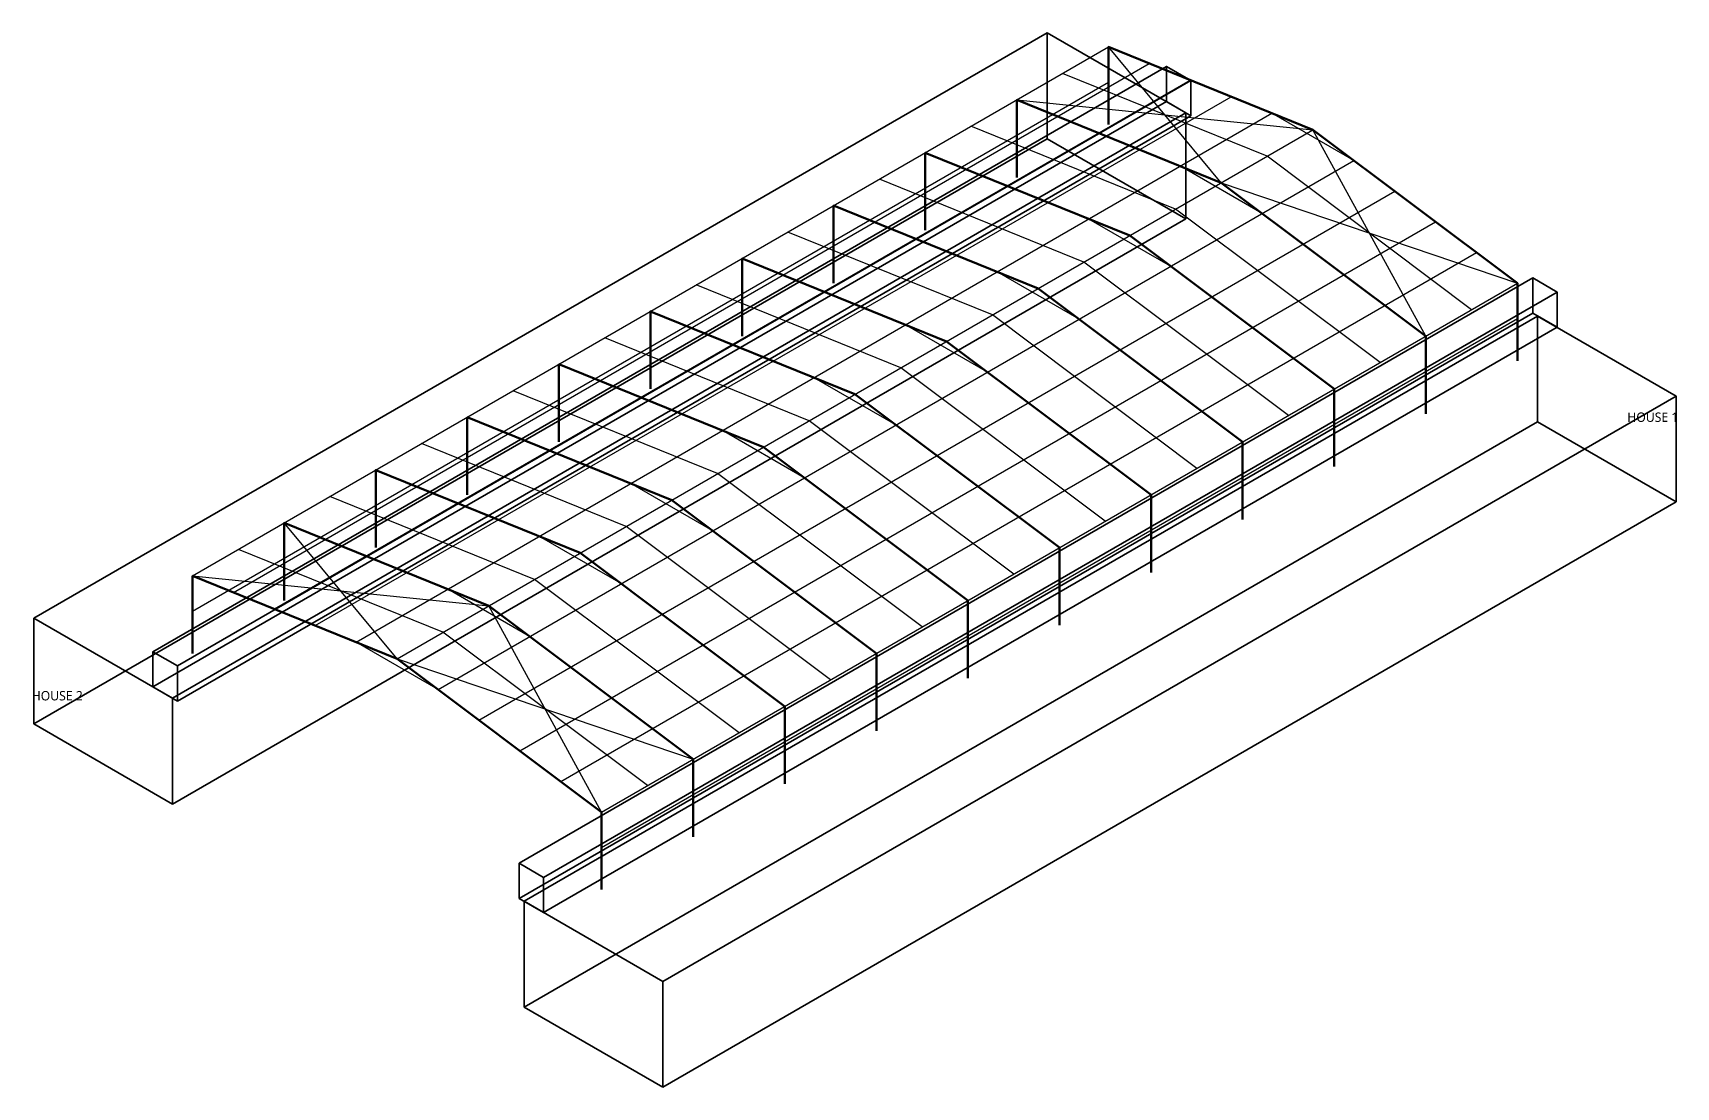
# Model space of a CAD drawing. Header units: millimetres. Extents: x -1920 to 25224, y -7963 to 28243.
# Drawn here: x 24881.4 to 25224.1, y -6048.5 to -5828.7 of the extents above; entities that cross this region are included whole.
import ezdxf
from ezdxf.enums import TextEntityAlignment as Align

# ---------------------------------------------------------------- set-up
doc = ezdxf.new("R2010")
doc.units = ezdxf.units.MM
for name, color, linetype, lineweight in [('A-CONC', 8, 'CONTINUOUS', 35), ('A-TEXT', 7, 'CONTINUOUS', 18), ('S-BRACE', 6, 'CONTINUOUS', 25), ('S-STEEL', 7, 'CONTINUOUS', 50), ('S-STEEL-THIN', 7, 'CONTINUOUS', 25)]:
    doc.layers.add(name, color=color, linetype=linetype, lineweight=lineweight)
doc.styles.add('OpenSans', font='OpenSans-Regular.ttf')

msp = doc.modelspace()

# ---------------------------------------------------------------- linework, layer by layer
at = {"layer": 'A-CONC'}
for points in [[(24910.47, -5967.43), (25121.88, -5845.37), (25092.97, -5828.68), (24881.56, -5950.74)], [(24911.49, -5960.66), (25122.9, -5838.6), (25117.8, -5835.66), (24906.39, -5957.72)], [(24911.49, -5968.01), (25122.9, -5845.96), (25117.8, -5843.01), (24906.39, -5965.07)], [(24910.47, -5989.49), (25121.88, -5867.43), (25092.97, -5850.74), (24881.56, -5972.79)], [(24987.9, -6004.78), (25199.31, -5882.72), (25194.22, -5879.78), (24982.81, -6001.84)], [(24987.9, -6012.13), (25199.31, -5890.07), (25194.22, -5887.13), (24982.81, -6009.19)], [(25012.74, -6026.47), (25224.15, -5904.41), (25195.24, -5887.72), (24983.83, -6009.78)], [(25012.74, -6048.53), (25224.15, -5926.47), (25195.24, -5909.78), (24983.83, -6031.84)]]:
    msp.add_lwpolyline(points, close=True, dxfattribs=at)
for points in [[(25092.97, -5828.68), (25092.97, -5850.74)], [(25117.8, -5843.01), (25117.8, -5835.66)], [(25122.9, -5845.96), (25122.9, -5838.6)], [(25121.88, -5845.37), (25121.88, -5867.43)], [(25194.22, -5887.13), (25194.22, -5879.78)], [(25199.31, -5890.07), (25199.31, -5882.72)], [(25195.24, -5887.72), (25195.24, -5909.78)], [(25224.15, -5904.41), (25224.15, -5926.47)], [(24881.56, -5950.74), (24881.56, -5972.79)], [(24906.39, -5965.07), (24906.39, -5957.72)], [(24911.49, -5968.01), (24911.49, -5960.66)], [(24910.47, -5967.43), (24910.47, -5989.49)], [(24982.81, -6009.19), (24982.81, -6001.84)], [(24987.9, -6012.13), (24987.9, -6004.78)], [(24983.83, -6009.78), (24983.83, -6031.84)], [(25012.74, -6026.47), (25012.74, -6048.53)]]:
    msp.add_lwpolyline(points, dxfattribs=at)
at = {"layer": 'S-BRACE'}
for points in [[(25129.27, -5859.93), (25105.71, -5831.62)], [(25086.6, -5842.65), (25148.37, -5848.9)], [(25171.93, -5891.91), (25148.37, -5848.9)], [(25129.27, -5859.93), (25191.04, -5880.88)], [(24957.34, -5959.19), (24933.77, -5930.88)], [(24914.67, -5941.91), (24976.44, -5948.16)], [(25000, -5991.18), (24976.44, -5948.16)], [(24957.34, -5959.19), (25019.1, -5980.15)]]:
    msp.add_lwpolyline(points, dxfattribs=at)
at = {"layer": 'S-STEEL'}
for points in [[(25191.04, -5897.06), (25191.04, -5880.88), (25148.37, -5848.9), (25105.71, -5831.62), (25105.71, -5847.79)], [(25171.93, -5908.09), (25171.93, -5891.91), (25129.27, -5859.93), (25086.6, -5842.65), (25086.6, -5858.82)], [(25152.83, -5919.12), (25152.83, -5902.94), (25110.16, -5870.96), (25067.5, -5853.68), (25067.5, -5869.85)], [(25133.72, -5930.15), (25133.72, -5913.97), (25091.06, -5881.99), (25048.4, -5864.71), (25048.4, -5880.88)], [(25114.62, -5941.18), (25114.62, -5925), (25071.96, -5893.01), (25029.29, -5875.74), (25029.29, -5891.91)], [(25095.52, -5952.21), (25095.52, -5936.03), (25052.85, -5904.04), (25010.19, -5886.76), (25010.19, -5902.94)], [(25076.41, -5963.24), (25076.41, -5947.06), (25033.75, -5915.07), (24991.09, -5897.79), (24991.09, -5913.97)], [(25057.31, -5974.26), (25057.31, -5958.09), (25014.65, -5926.1), (24971.98, -5908.82), (24971.98, -5925)], [(25038.21, -5985.29), (25038.21, -5969.12), (24995.54, -5937.13), (24952.88, -5919.85), (24952.88, -5936.03)], [(25019.1, -5996.32), (25019.1, -5980.15), (24976.44, -5948.16), (24933.77, -5930.88), (24933.77, -5947.06)], [(25000, -6007.35), (25000, -5991.18), (24957.34, -5959.19), (24914.67, -5941.91), (24914.67, -5958.09)]]:
    msp.add_lwpolyline(points, dxfattribs=at)
at = {"layer": 'S-STEEL-THIN'}
for points in [[(24914.67, -5941.91), (25105.71, -5831.62)], [(24923.2, -5945.37), (25114.24, -5835.07)], [(25181.48, -5886.4), (25138.82, -5854.41), (25096.15, -5837.13)], [(24914.67, -5949.26), (25105.71, -5838.97)], [(24931.74, -5948.82), (25122.77, -5838.53)], [(24940.27, -5952.28), (25131.3, -5841.99)], [(24948.8, -5955.74), (25139.84, -5845.44)], [(25156.9, -5855.29), (25139.84, -5845.44)], [(24957.34, -5959.19), (25148.37, -5848.9)], [(25162.38, -5897.43), (25119.72, -5865.44), (25077.05, -5848.16)], [(24965.87, -5965.59), (25156.9, -5855.29)], [(25137.8, -5866.32), (25120.73, -5856.47)], [(24974.4, -5971.99), (25165.44, -5861.69)], [(25143.28, -5908.46), (25100.61, -5876.47), (25057.95, -5859.19)], [(24982.93, -5978.38), (25173.97, -5868.09)], [(25118.7, -5877.35), (25101.63, -5867.5)], [(25124.17, -5919.49), (25081.51, -5887.5), (25038.84, -5870.22)], [(24991.47, -5984.78), (25182.5, -5874.49)], [(25099.59, -5888.38), (25082.53, -5878.53)], [(25000, -5991.18), (25191.04, -5880.88)], [(25105.07, -5930.51), (25062.4, -5898.53), (25019.74, -5881.25)], [(25000, -5998.53), (25191.04, -5888.24)], [(25085.97, -5941.54), (25043.3, -5909.56), (25000.64, -5892.28)], [(25080.49, -5899.41), (25063.42, -5889.56)], [(25061.39, -5910.44), (25044.32, -5900.59)], [(25066.86, -5952.57), (25024.2, -5920.59), (24981.53, -5903.31)], [(25042.28, -5921.47), (25025.22, -5911.62)], [(25047.76, -5963.6), (25005.09, -5931.62), (24962.43, -5914.34)], [(25023.18, -5932.5), (25006.11, -5922.65)], [(25028.66, -5974.63), (24985.99, -5942.65), (24943.33, -5925.37)], [(25004.08, -5943.53), (24987.01, -5933.68)], [(25009.55, -5985.66), (24966.89, -5953.68), (24924.22, -5936.4)], [(24984.97, -5954.56), (24967.91, -5944.71)], [(24965.87, -5965.59), (24948.8, -5955.74)]]:
    msp.add_lwpolyline(points, dxfattribs=at)

# ---------------------------------------------------------------- texts
at = {"layer": 'A-TEXT', "style": 'OpenSans'}
msp.add_text('HOUSE 1', height=1.95, dxfattribs=at).set_placement((25213.96, -5908.82), align=Align.MIDDLE_LEFT)
msp.add_text('HOUSE 2', height=1.95, dxfattribs=at).set_placement((24891.75, -5966.91), align=Align.MIDDLE_RIGHT)

doc.saveas('drawing.dxf')
